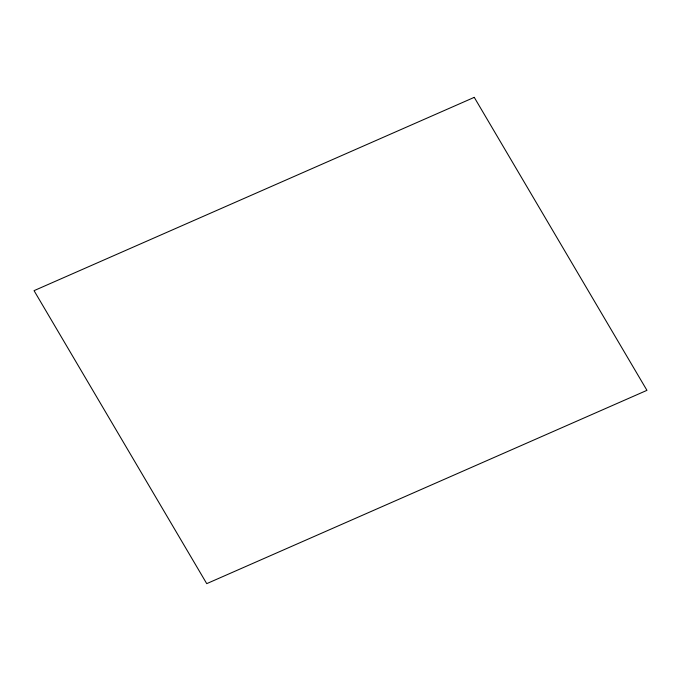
<?xml version="1.0" encoding="UTF-8"?>
<svg xmlns="http://www.w3.org/2000/svg" width="681" height="681" viewBox="0 0 681 681"><rect width="100%" height="100%" fill="white"/><g stroke="black" fill="none" stroke-linecap="round" stroke-linejoin="round"><path stroke-width="1.02" d="M474.265 97.357L34.05 290.659L206.735 583.643L646.95 390.341L474.265 97.357"/></g></svg>
